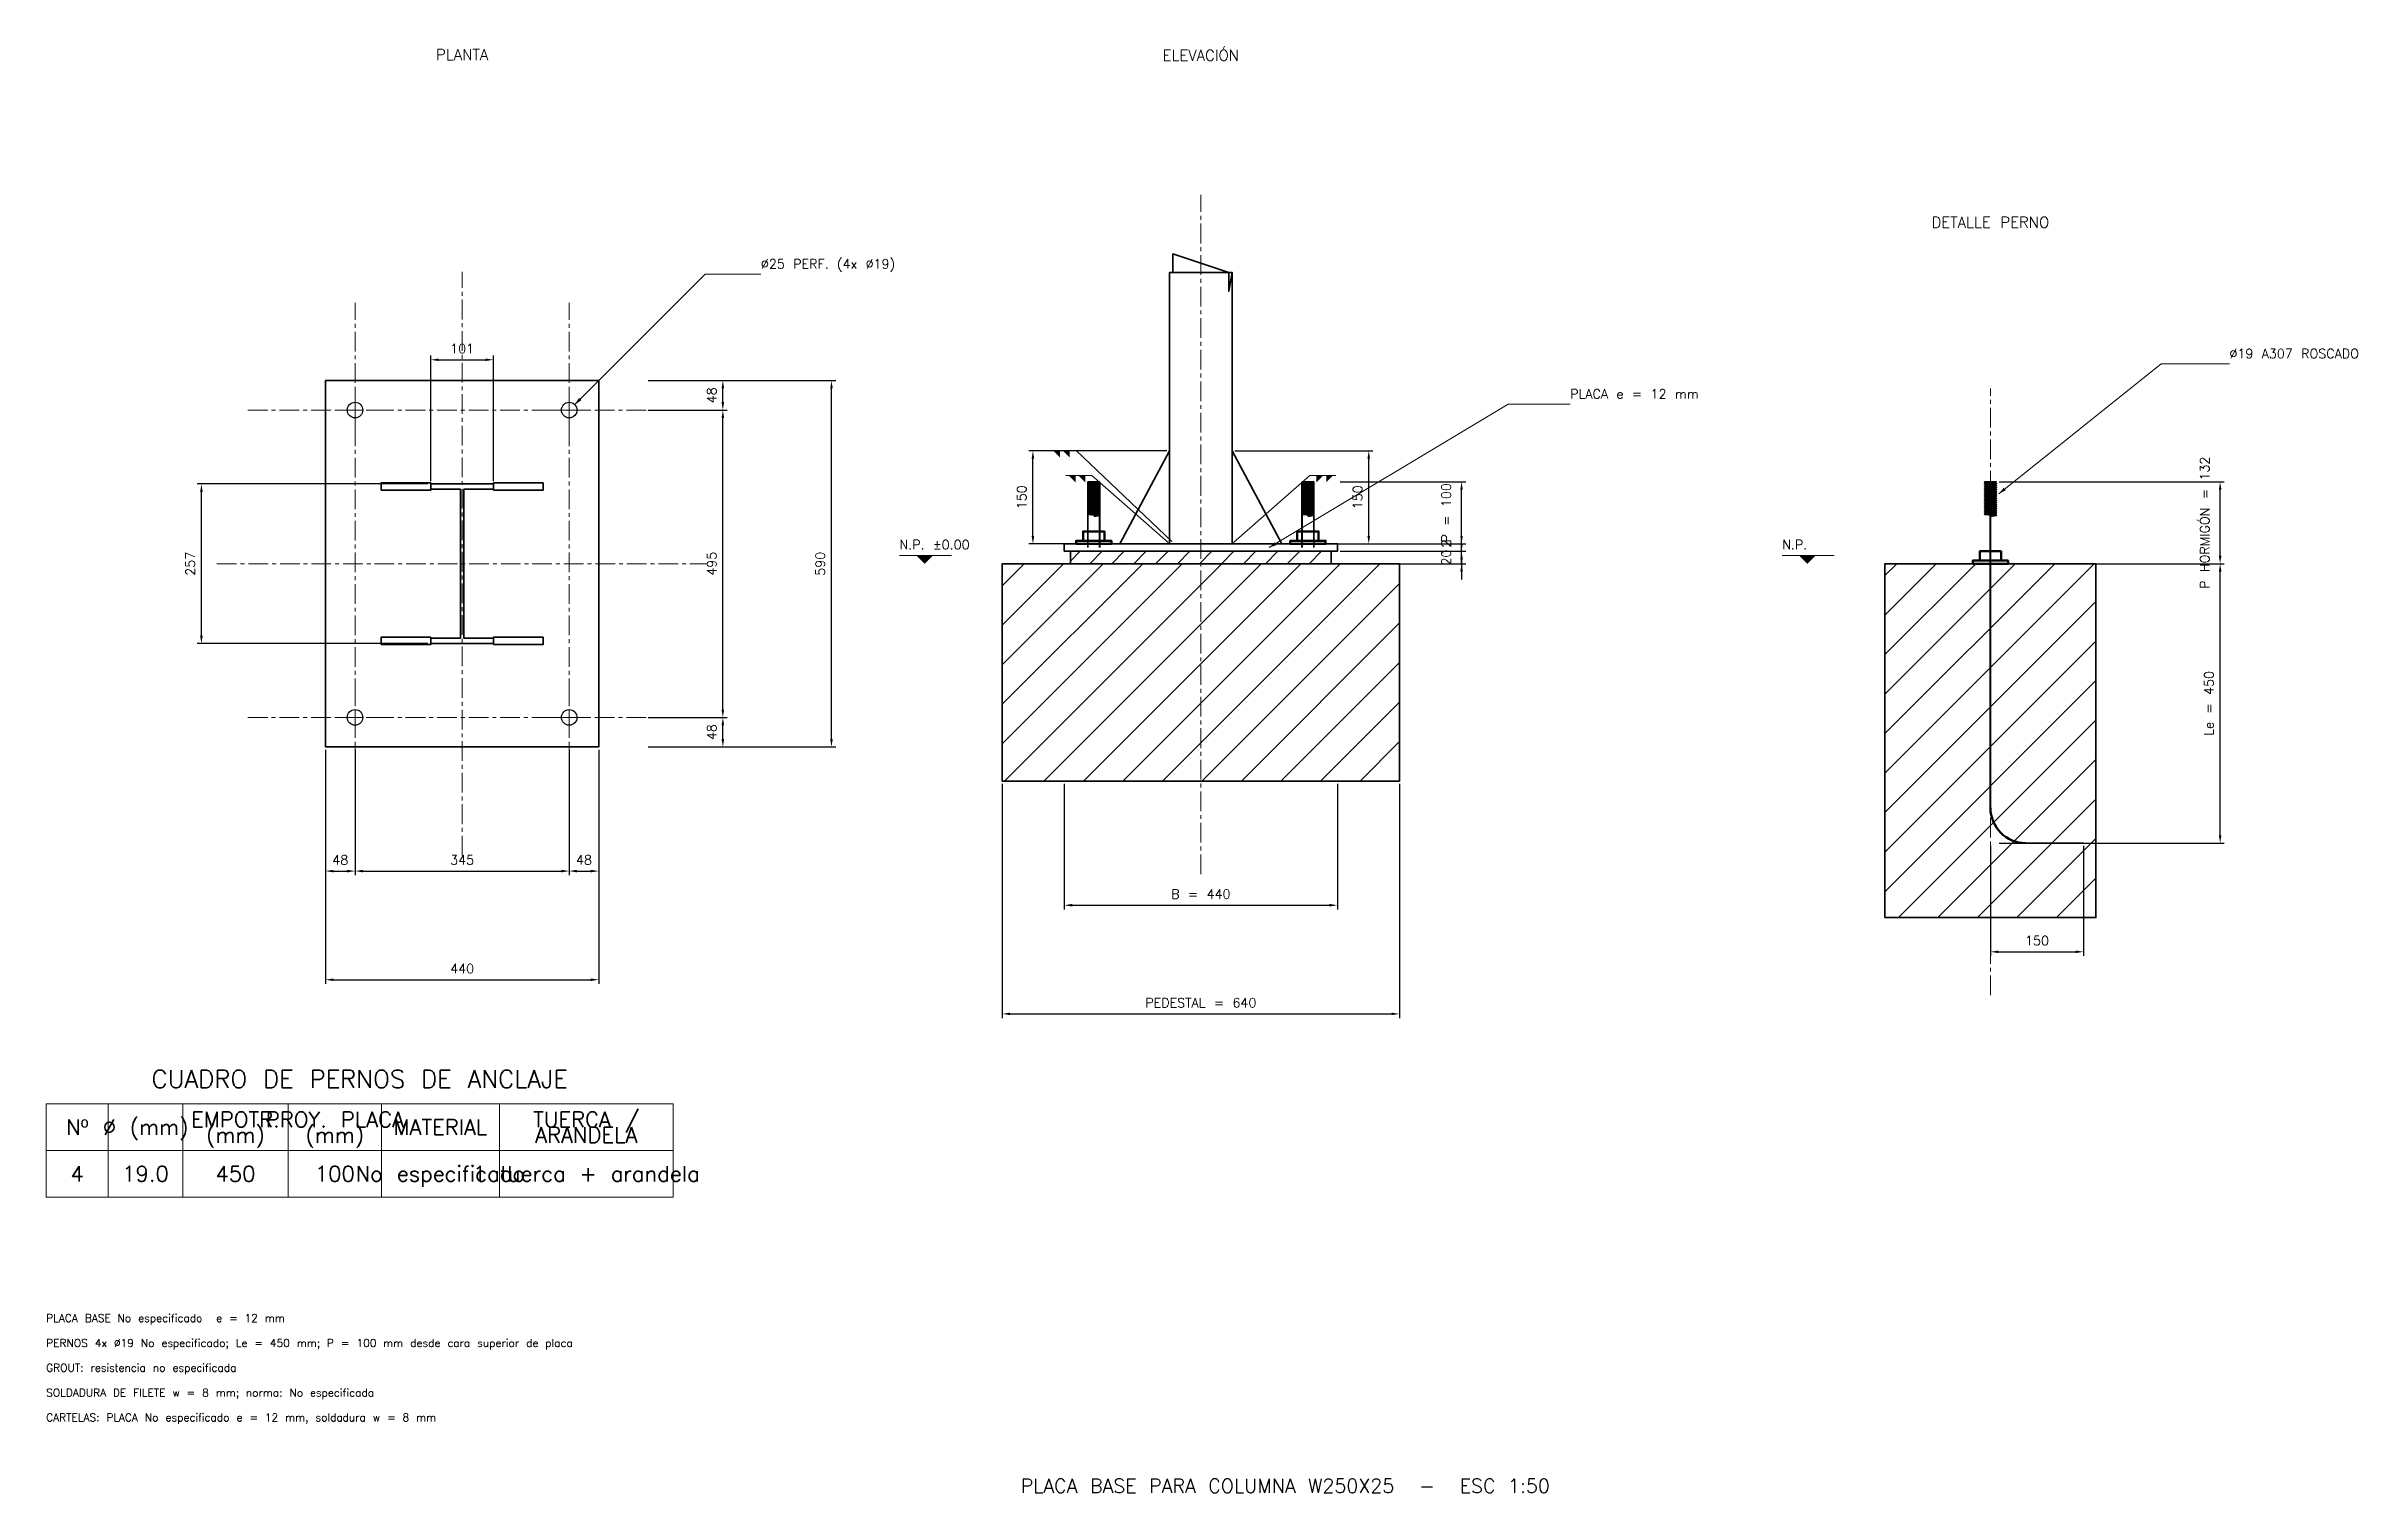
# Model space of a CAD drawing. Header units: millimetres. Extents: x -670 to 3054, y -1496 to 833.
import ezdxf
from ezdxf.enums import TextEntityAlignment as Align

# ---------------------------------------------------------------- set-up
doc = ezdxf.new("R2010")
doc.units = ezdxf.units.MM
doc.header["$LTSCALE"] = 10
doc.linetypes.add('CENTER', pattern=[5.08, 3.175, -0.635, 0.635, -0.635])
for name, color, linetype, lineweight in [('ACERO', 2, 'Continuous', 50), ('ACOTADO', 3, 'Continuous', 18), ('CONCRETO', 7, 'Continuous', 35), ('EJE', 1, 'CENTER', 13), ('HACHURADO', 8, 'Continuous', 9), ('PERFORACIONES', 5, 'Continuous', 25), ('SOLDADURA', 30, 'Continuous', 18), ('TABLAS', 7, 'Continuous', 18), ('TEXTOS', 4, 'Continuous', 18)]:
    doc.layers.add(name, color=color, linetype=linetype, lineweight=lineweight)
doc.styles.add('ING', font='txt.shx')
doc.dimstyles.new('ING', dxfattribs={"dimtxt": 15, "dimasz": 12.75, "dimexe": 6.75, "dimexo": 4.5, "dimgap": 5.25, "dimtad": 1, "dimdec": 0, "dimtxsty": 'ING', "dimcen": 2.5, "dimazin": 3, "dimtfac": 1, "dimtmove": 0, "dimatfit": 3})

msp = doc.modelspace()

# ---------------------------------------------------------------- linework, layer by layer
at = {"layer": 'ACERO', "const_width": 3.04}
for points in [[(1008, 26), (1008, 132)], [(1027, 26), (1027, 132)], [(1353, 26), (1353, 132)], [(1372, 26), (1372, 132)], [(2462, -393), (2462, 132)], [(2612, -450), (2519, -450)]]:
    msp.add_lwpolyline(points, dxfattribs=at)
at = {"layer": 'ACERO'}
for points in [[(1017.5, 76.5), (1027, 78.2), (1008, 79.9), (1027, 81.6), (1008, 83.3), (1027, 85), (1008, 86.8), (1027, 88.5), (1008, 90.2), (1027, 91.9), (1008, 93.6), (1027, 95.3), (1008, 97), (1027, 98.7), (1008, 100.4), (1027, 102.1), (1008, 103.9), (1027, 105.6), (1008, 107.3), (1027, 109), (1008, 110.7), (1027, 112.4), (1008, 114.1), (1027, 115.8), (1008, 117.5), (1027, 119.2), (1008, 121), (1027, 122.7), (1008, 124.4), (1027, 126.1), (1008, 127.8), (1027, 129.5), (1008, 131.2), (1027, 132)], [(1362.5, 76.5), (1372, 78.2), (1353, 79.9), (1372, 81.6), (1353, 83.3), (1372, 85), (1353, 86.8), (1372, 88.5), (1353, 90.2), (1372, 91.9), (1353, 93.6), (1372, 95.3), (1353, 97), (1372, 98.7), (1353, 100.4), (1372, 102.1), (1353, 103.9), (1372, 105.6), (1353, 107.3), (1372, 109), (1353, 110.7), (1372, 112.4), (1353, 114.1), (1372, 115.8), (1353, 117.5), (1372, 119.2), (1353, 121), (1372, 122.7), (1353, 124.4), (1372, 126.1), (1353, 127.8), (1372, 129.5), (1353, 131.2), (1372, 132)], [(2462, 76.5), (2471.5, 78.2), (2452.5, 79.9), (2471.5, 81.6), (2452.5, 83.3), (2471.5, 85), (2452.5, 86.8), (2471.5, 88.5), (2452.5, 90.2), (2471.5, 91.9), (2452.5, 93.6), (2471.5, 95.3), (2452.5, 97), (2471.5, 98.7), (2452.5, 100.4), (2471.5, 102.1), (2452.5, 103.9), (2471.5, 105.6), (2452.5, 107.3), (2471.5, 109), (2452.5, 110.7), (2471.5, 112.4), (2452.5, 114.1), (2471.5, 115.8), (2452.5, 117.5), (2471.5, 119.2), (2452.5, 121), (2471.5, 122.7), (2452.5, 124.4), (2471.5, 126.1), (2452.5, 127.8), (2471.5, 129.5), (2452.5, 131.2), (2471.5, 132)]]:
    msp.add_lwpolyline(points, dxfattribs=at)
for points in [[(1000.4, 37), (1034.6, 37), (1034.6, 52.2), (1000.4, 52.2)], [(1345.4, 37), (1379.6, 37), (1379.6, 52.2), (1345.4, 52.2)], [(989, 32), (1046, 32), (1046, 37), (989, 37)], [(1334, 32), (1391, 32), (1391, 37), (1334, 37)], [(2433.5, 0), (2490.5, 0), (2490.5, 5), (2433.5, 5)], [(2444.9, 5), (2479.1, 5), (2479.1, 20.2), (2444.9, 20.2)]]:
    msp.add_lwpolyline(points, close=True, dxfattribs=at)
msp.add_arc((2519, -393), 57, 180, -90, dxfattribs=at)
at = {"layer": 'CONCRETO'}
msp.add_lwpolyline([(1139.5, 468.9), (1145, 468.9), (1145, 498.9), (1235, 468.9), (1235, 438.9), (1240.5, 468.9)], dxfattribs=at)
for points in [[(1139.5, 32), (1240.5, 32), (1240.5, 468.9), (1139.5, 468.9)], [(-220, -295), (220, -295), (220, 295), (-220, 295)], [(1139.5, 32), (1139.5, 182), (1059.5, 32)], [(1240.5, 32), (1240.5, 182), (1320.5, 32)], [(-130.5, 118.3), (-50.5, 118.3), (-50.5, 130.3), (-130.5, 130.3)], [(-50.5, 128.5), (50.5, 128.5), (50.5, 120.1), (2.9, 120.1), (2.9, -120.1), (50.5, -120.1), (50.5, -128.5), (-50.5, -128.5), (-50.5, -120.1), (-2.9, -120.1), (-2.9, 120.1), (-50.5, 120.1)], [(50.5, 118.3), (130.5, 118.3), (130.5, 130.3), (50.5, 130.3)], [(870, -350), (1510, -350), (1510, 0), (870, 0)], [(970, 20), (1410, 20), (1410, 32), (970, 32)], [(980, 0), (1400, 0), (1400, 20), (980, 20)], [(2292, -570), (2632, -570), (2632, 0), (2292, 0)], [(-130.5, -130.3), (-50.5, -130.3), (-50.5, -118.3), (-130.5, -118.3)], [(50.5, -130.3), (130.5, -130.3), (130.5, -118.3), (50.5, -118.3)]]:
    msp.add_lwpolyline(points, close=True, dxfattribs=at)
at = {"layer": 'EJE'}
for p, q in [((1190, -500), (1190, 593.9)), ((0, -470), (0, 470)), ((-172.5, -420), (-172.5, 420)), ((172.5, -420), (172.5, 420)), ((-172.5, 215), (-172.5, 280)), ((172.5, 215), (172.5, 280)), ((2462, -695), (2462, 282)), ((-345, 247.5), (345, 247.5)), ((-205, 247.5), (-140, 247.5)), ((140, 247.5), (205, 247.5)), ((-395, 0), (395, 0)), ((-172.5, -280), (-172.5, -215)), ((172.5, -280), (172.5, -215)), ((-345, -247.5), (345, -247.5)), ((-205, -247.5), (-140, -247.5)), ((140, -247.5), (205, -247.5))]:
    msp.add_line(p, q, dxfattribs=at)
at = {"layer": 'HACHURADO'}
for p, q in [((870, -290), (1160, 0)), ((870, -162.7), (1032.7, 0)), ((870, -99), (969, 0)), ((870, -35.4), (905.4, 0)), ((980, 4.3), (995.7, 20)), ((1011.1, 0), (1031.1, 20)), ((1046.4, 0), (1066.4, 20)), ((1081.8, 0), (1101.8, 20)), ((1117.2, 0), (1137.2, 20)), ((1152.5, 0), (1172.5, 20)), ((1187.9, 0), (1207.9, 20)), ((1223.2, 0), (1243.2, 20)), ((1258.6, 0), (1278.6, 20)), ((1293.9, 0), (1313.9, 20)), ((1329.3, 0), (1349.3, 20)), ((1364.6, 0), (1384.6, 20)), ((2292, -273.6), (2565.6, 0)), ((2292, -210), (2502, 0)), ((2292, -82.7), (2374.7, 0)), ((2292, -19), (2311, 0)), ((870, -226.3), (1096.3, 0)), ((873.6, -350), (1223.6, 0)), ((937.2, -350), (1287.2, 0)), ((1000.9, -350), (1350.9, 0)), ((1064.5, -350), (1414.5, 0)), ((1128.2, -350), (1478.2, 0)), ((1191.8, -350), (1510, -31.8)), ((2292, -337.2), (2629.2, 0)), ((2292, -146.3), (2438.3, 0)), ((2292, -400.9), (2632, -60.9)), ((1255.4, -350), (1510, -95.4)), ((2292, -464.5), (2632, -124.5)), ((1319.1, -350), (1510, -159.1)), ((1382.7, -350), (1510, -222.7)), ((2292, -528.2), (2632, -188.2)), ((2313.8, -570), (2632, -251.8)), ((1446.4, -350), (1510, -286.4)), ((2377.4, -570), (2632, -315.4)), ((2441.1, -570), (2632, -379.1)), ((2504.7, -570), (2632, -442.7)), ((2568.4, -570), (2632, -506.4))]:
    msp.add_line(p, q, dxfattribs=at)
at = {"layer": 'PERFORACIONES'}
for centre in [(-172.5, 247.5), (172.5, 247.5), (-172.5, -247.5), (172.5, -247.5)]:
    msp.add_circle(centre, 12.5, dxfattribs=at)
at = {"layer": 'SOLDADURA'}
for p, q in [((989.5, 182), (947.5, 182)), ((1143.5, 36), (989.5, 182)), ((1014.5, 142), (972.5, 142)), ((1137.5, 34), (1014.5, 142)), ((1242.5, 34), (1365.5, 142)), ((1365.5, 142), (1407.5, 142))]:
    msp.add_line(p, q, dxfattribs=at)
for points in [[(963.1, 182), (952.3, 182), (963.1, 171.2)], [(978.7, 182), (967.9, 182), (978.7, 171.2)], [(988.1, 142), (977.3, 142), (988.1, 131.2)], [(1003.7, 142), (992.9, 142), (1003.7, 131.2)], [(1376.3, 142), (1387.1, 142), (1376.3, 131.2)], [(1391.9, 142), (1402.7, 142), (1391.9, 131.2)]]:
    msp.add_solid(points, dxfattribs=at)
at = {"layer": 'TABLAS'}
for p, q in [((-570, -870), (-570, -1020)), ((-450, -870), (-450, -1020)), ((-280, -870), (-280, -1020)), ((-130, -870), (-130, -1020)), ((60, -870), (60, -1020)), ((-670, -945), (340, -945))]:
    msp.add_line(p, q, dxfattribs=at)
msp.add_lwpolyline([(-670, -1020), (340, -1020), (340, -870), (-670, -870)], close=True, dxfattribs=at)
at = {"layer": 'TEXTOS'}
for p, q in [((181.3, 256.3), (391.3, 466.3)), ((391.3, 466.3), (481.3, 466.3)), ((2475.4, 112.6), (2737, 322)), ((2737, 322), (2847, 322)), ((1300, 26), (1685, 257)), ((1685, 257), (1785, 257)), ((704.5, 13.5), (788.2, 13.5)), ((2126.5, 13.5), (2210.2, 13.5))]:
    msp.add_line(p, q, dxfattribs=at)
for points in [[(181.3, 256.3), (192, 263.3), (188.3, 267)], [(2475.4, 112.6), (2486.8, 118.3), (2483.5, 122.4)], [(731.5, 13.5), (758.5, 13.5), (745, 0)], [(1300, 26), (1312.1, 30.1), (1309.3, 34.7)], [(2153.5, 13.5), (2180.5, 13.5), (2167, 0)]]:
    msp.add_solid(points, dxfattribs=at)

# ---------------------------------------------------------------- texts
at = {"layer": 'TABLAS', "style": 'ING'}
msp.add_text('CUADRO DE PERNOS DE ANCLAJE', height=28.75, dxfattribs=at).set_placement((-165, -852.8), align=Align.BOTTOM_CENTER)
for s, p in [('Ø (mm)', (-510, -907.5)), ('EMPOTR.', (-365, -895)), ('PROY. PLACA', (-205, -895)), ('TUERCA /', (200, -895)), ('Nº', (-620, -907.5)), ('(mm)', (-365, -920)), ('(mm)', (-205, -920)), ('MATERIAL', (-35, -907.5)), ('ARANDELA', (200, -920)), ('4', (-620, -982.5)), ('19.0', (-510, -982.5)), ('450', (-365, -982.5)), ('100', (-205, -982.5)), ('No especificado', (-35, -982.5)), ('1 tuerca + arandela', (200, -982.5))]:
    msp.add_text(s, height=25, dxfattribs=at).set_placement(p, align=Align.MIDDLE_CENTER)
at = {"layer": 'TEXTOS', "style": 'ING'}
for s, height, p in [('PLANTA', 17.5, (0, 820)), ('ELEVACIÓN', 17.5, (1190, 818.9)), ('DETALLE PERNO', 17.5, (2462, 550)), ('PLACA BASE PARA COLUMNA W250X25  -  ESC 1:50', 22.5, (1326, -1485))]:
    msp.add_text(s, height=height, dxfattribs=at).set_placement(p, align=Align.MIDDLE_CENTER)
for s, p in [('Ø25 PERF. (4x Ø19)', (481.3, 470.8)), ('Ø19 A307 ROSCADO', (2847, 326.5)), ('PLACA e = 12 mm', (1785, 261.5)), ('N.P. ±0.00', (704.5, 18.8)), ('N.P.', (2126.5, 18.8))]:
    msp.add_text(s, height=15, dxfattribs=at).set_placement(p, align=Align.BOTTOM_LEFT)
for s, p in [('PLACA BASE No especificado  e = 12 mm', (-670, -1215)), ('PERNOS 4x Ø19 No especificado; Le = 450 mm; P = 100 mm desde cara superior de placa', (-670, -1255)), ('GROUT: resistencia no especificada', (-670, -1295)), ('SOLDADURA DE FILETE w = 8 mm; norma: No especificada', (-670, -1335)), ('CARTELAS: PLACA No especificado e = 12 mm, soldadura w = 8 mm', (-670, -1375))]:
    msp.add_text(s, height=12.5, dxfattribs=at).set_placement(p, align=Align.MIDDLE_LEFT)

# ---------------------------------------------------------------- dimensions: what is measured, and where the dimension line sits
at = {"layer": 'ACOTADO'}
for base, p1, p2, text in [((-50.5, 328.5), (-50.5, 128.5), (50.5, 128.5), '101'), ((-220, -495), (-220, -295), (-172.5, -295), '48'), ((-220, -670), (-220, -295), (220, -295), '440'), ((-172.5, -495), (-172.5, -295), (172.5, -295), '345'), ((172.5, -495), (172.5, -295), (220, -295), '48'), ((870, -725), (870, -350), (1510, -350), 'PEDESTAL = 640'), ((970, -550), (970, -350), (1410, -350), 'B = 440'), ((2462, -625), (2462, -450), (2612, -450), '150')]:
    msp.add_linear_dim(base=base, p1=p1, p2=p2, text=text, dimstyle='ING', override={"dimscale": 1, "dimtxt": 15, "dimasz": 12.75, "dimexe": 6.75, "dimexo": 4.5, "dimgap": 10.5, "dimtad": 1, "dimtih": 0, "dimtoh": 0, "dimtofl": 1}, dxfattribs=at).render()
for base, p1, p2, text, override in [((420, 247.5), (295, 247.5), (295, 295), '48', {"dimscale": 1, "dimtxt": 15, "dimasz": 12.75, "dimexe": 6.75, "dimexo": 4.5, "dimgap": 10.5, "dimtad": 1, "dimtih": 0, "dimtoh": 0, "dimtofl": 1}), ((595, -295), (295, -295), (295, 295), '590', {"dimscale": 1, "dimtxt": 15, "dimasz": 12.75, "dimexe": 6.75, "dimexo": 4.5, "dimgap": 10.5, "dimtad": 1, "dimtih": 0, "dimtoh": 0, "dimtofl": 1}), ((420, -247.5), (295, -247.5), (295, 247.5), '495', {"dimscale": 1, "dimtxt": 15, "dimasz": 12.75, "dimexe": 6.75, "dimexo": 4.5, "dimgap": 10.5, "dimtad": 1, "dimtih": 0, "dimtoh": 0, "dimtofl": 1}), ((919.5, 32), (1139.5, 32), (1139.5, 182), '150', {"dimscale": 1, "dimtxt": 15, "dimasz": 12.75, "dimexe": 6.75, "dimexo": 4.5, "dimgap": 10.5, "dimtad": 1, "dimtih": 0, "dimtoh": 0, "dimtofl": 1}), ((1460.5, 32), (1240.5, 32), (1240.5, 182), '150', {"dimscale": 1, "dimtxt": 15, "dimasz": 12.75, "dimexe": 6.75, "dimexo": 4.5, "dimgap": 10.5, "dimtad": 1, "dimtih": 0, "dimtoh": 0, "dimtofl": 1}), ((2832, 0), (2471.5, 0), (2471.5, 132), 'P HORMIGÓN = 132', {"dimscale": 1, "dimtxt": 15, "dimasz": 12.75, "dimexe": 6.75, "dimexo": 4.5, "dimgap": 10.5, "dimtad": 1, "dimtih": 0, "dimtoh": 0, "dimtofl": 1, "dimatfit": 1}), ((-420, -128.5), (-50.5, -128.5), (-50.5, 128.5), '257', {"dimscale": 1, "dimtxt": 15, "dimasz": 12.75, "dimexe": 6.75, "dimexo": 4.5, "dimgap": 10.5, "dimtad": 1, "dimtih": 0, "dimtoh": 0, "dimtofl": 1}), ((1610, 32), (1410, 32), (1410, 132), 'P = 100', {"dimscale": 1, "dimtxt": 15, "dimasz": 12.75, "dimexe": 6.75, "dimexo": 4.5, "dimgap": 10.5, "dimtad": 1, "dimtih": 0, "dimtoh": 0, "dimtofl": 1}), ((1610, 20), (1410, 20), (1410, 32), '12', {"dimscale": 1, "dimtxt": 15, "dimasz": 12.75, "dimexe": 6.75, "dimexo": 4.5, "dimgap": 10.5, "dimtad": 1, "dimtih": 0, "dimtoh": 0, "dimtofl": 1, "dimatfit": 1}), ((1610, 0), (1410, 0), (1410, 20), '20', {"dimscale": 1, "dimtxt": 15, "dimasz": 12.75, "dimexe": 6.75, "dimexo": 4.5, "dimgap": 10.5, "dimtad": 1, "dimtih": 0, "dimtoh": 0, "dimtofl": 1, "dimatfit": 1}), ((2832, -450), (2471.5, -450), (2471.5, 0), 'Le = 450', {"dimscale": 1, "dimtxt": 15, "dimasz": 12.75, "dimexe": 6.75, "dimexo": 4.5, "dimgap": 10.5, "dimtad": 1, "dimtih": 0, "dimtoh": 0, "dimtofl": 1}), ((420, -295), (295, -295), (295, -247.5), '48', {"dimscale": 1, "dimtxt": 15, "dimasz": 12.75, "dimexe": 6.75, "dimexo": 4.5, "dimgap": 10.5, "dimtad": 1, "dimtih": 0, "dimtoh": 0, "dimtofl": 1})]:
    msp.add_linear_dim(base=base, p1=p1, p2=p2, angle=90, text=text, dimstyle='ING', override=override, dxfattribs=at).render()

doc.saveas('drawing.dxf')
